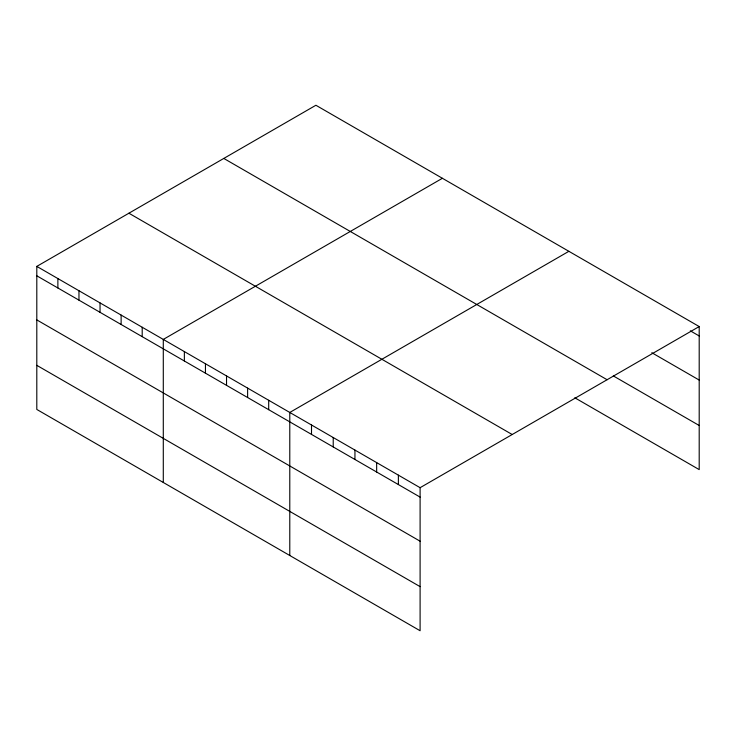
<?xml version="1.0" encoding="UTF-8"?>
<svg xmlns="http://www.w3.org/2000/svg" width="736" height="736" viewBox="0 0 736 736"><rect width="100%" height="100%" fill="white"/><g stroke="black" fill="none" stroke-linecap="round" stroke-linejoin="round"><path stroke-width="1.1" d="M36.8 266.395L420.1 487.692L420.1 630.743L36.8 409.446L36.8 266.395L315.9 105.257L699.2 326.554L699.2 469.605L574.798 397.78M442.391 178.287L163.291 339.425L163.291 482.466M568.873 251.316L289.782 412.454L289.782 555.496M420.1 487.692L699.2 326.554M690.313 330.832L699.2 335.966M651.811 352.71L699.2 380.07M613.309 375.912L699.2 425.5M223.799 158.433L607.099 379.73M128.901 213.219L512.201 434.516M36.8 275.807L420.1 497.104M36.8 319.902L420.1 541.199M36.8 365.341L420.1 586.638M398.378 475.152L398.378 484.564M376.657 462.613L376.657 472.024M354.945 450.073L354.945 459.485M333.224 437.534L333.224 446.936M311.503 424.994L311.503 434.396M268.695 400.283L268.695 409.685M247.618 388.111L247.618 397.514M226.532 375.94L226.532 385.342M205.454 363.768L205.454 373.17M184.368 351.596L184.368 360.999M142.204 327.253L142.204 336.665M121.127 315.082L121.127 324.493M100.041 302.91L100.041 312.322M78.964 290.738L78.964 300.15M57.877 278.567L57.877 287.978"/></g></svg>
